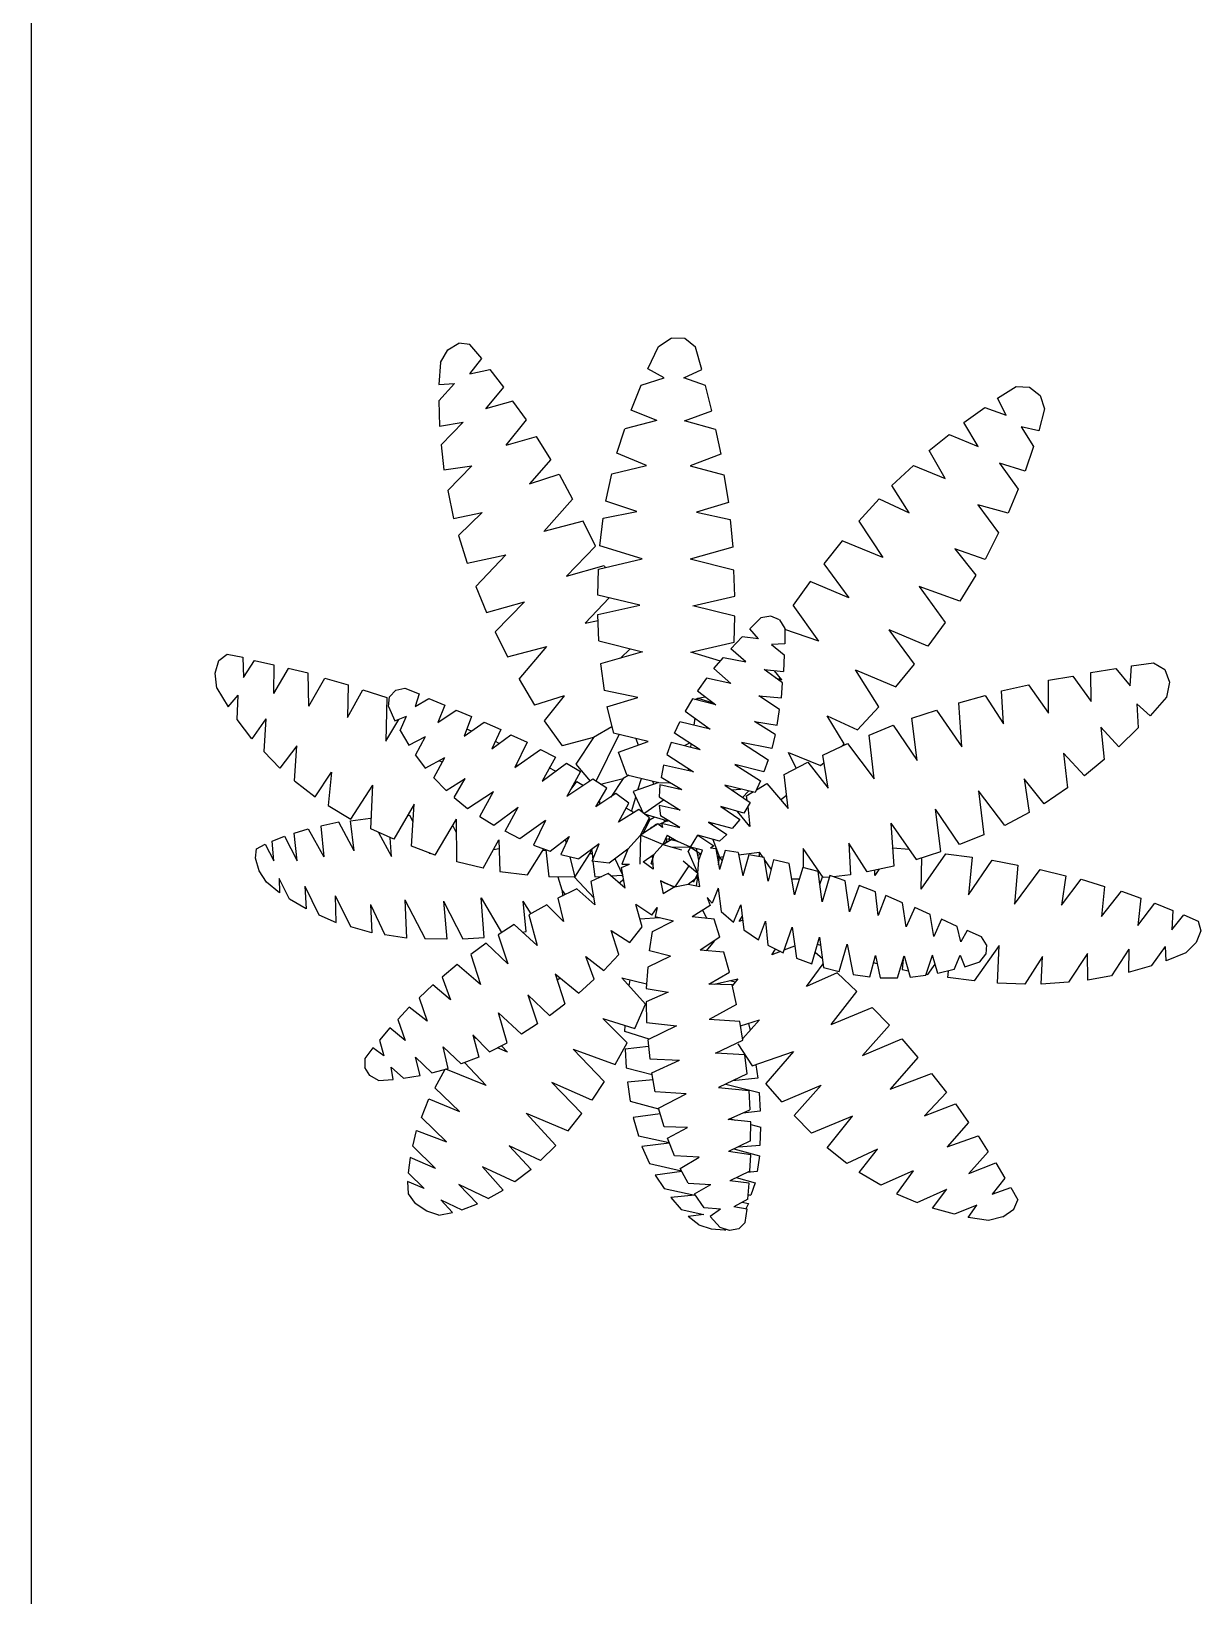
# Model space of a CAD drawing. Header units: millimetres. Extents: x -4017 to 59953, y -688 to 66564.
# Drawn here: x 14308 to 16030, y 23338 to 25643 of the extents above; entities that cross this region are included whole.
import ezdxf

# ---------------------------------------------------------------- set-up
doc = ezdxf.new("R2010")
doc.units = ezdxf.units.MM
doc.layers.add('www.cad-blocks.net', color=7, linetype='Continuous')

# ---------------------------------------------------------------- blocks, each defined once
blk = doc.blocks.new('A$C516926BB')
blk.add_line((16.7665, 38.5194), (16.7665, 0))
blk = doc.blocks.new('A$C6B3F14EE')
for p, q in [((0.6531, 1.3025), (0.6715, 1.3147)), ((0.692, 1.3144), (0.6715, 1.3147)), ((0.7077, 1.3017), (0.692, 1.3144)), ((0.3319, 1.2791), (0.3427, 1.2976)), ((0.3427, 1.2976), (0.3587, 1.3073)), ((0.3752, 1.3054), (0.3587, 1.3073)), ((0.3927, 1.2847), (0.3752, 1.3054)), ((0.6371, 1.2696), (0.6531, 1.3025)), ((0.7169, 1.2689), (0.7077, 1.3017)), ((0.3319, 1.2791), (0.3294, 1.2464)), ((0.3753, 1.2621), (0.3927, 1.2847)), ((0.3753, 1.2621), (0.4048, 1.2686)), ((0.4048, 1.2686), (0.4249, 1.2426)), ((0.6613, 1.2566), (0.6371, 1.2696)), ((0.6902, 1.2563), (0.7169, 1.2689)), ((0.3294, 1.2464), (0.3525, 1.2481)), ((0.3294, 1.2226), (0.3525, 1.2481)), ((0.6125, 1.2087), (0.6274, 1.2458)), ((0.6274, 1.2458), (0.6613, 1.2566)), ((0.7223, 1.2449), (0.6902, 1.2563)), ((0.7316, 1.2077), (0.7223, 1.2449)), ((0.3294, 1.2226), (0.3304, 1.1851)), ((0.4249, 1.2426), (0.398, 1.211)), ((0.4387, 1.2222), (0.398, 1.211)), ((0.4584, 1.1946), (0.4387, 1.2222)), ((1.1525, 1.2264), (1.1797, 1.2437)), ((1.1649, 1.2015), (1.1525, 1.2264)), ((1.1797, 1.2437), (1.1996, 1.2427)), ((1.1996, 1.2427), (1.215, 1.2306)), ((1.215, 1.2306), (1.2213, 1.2107)), ((0.6503, 1.1937), (0.6125, 1.2087)), ((0.6915, 1.1933), (0.7316, 1.2077)), ((1.1026, 1.1904), (1.1334, 1.2127)), ((1.1334, 1.2127), (1.1649, 1.2015)), ((1.2213, 1.2107), (1.213, 1.1784)), ((0.3304, 1.1851), (0.3654, 1.1912)), ((0.3329, 1.1578), (0.3654, 1.1912)), ((0.4284, 1.1574), (0.4584, 1.1946)), ((0.5917, 1.1455), (0.6036, 1.1815)), ((0.6503, 1.1937), (0.6036, 1.1815)), ((0.7369, 1.1802), (0.6915, 1.1933)), ((0.7028, 1.1968), (0.7028, 1.1971)), ((0.7369, 1.1802), (0.745, 1.144)), ((1.1237, 1.1553), (1.1026, 1.1904)), ((1.213, 1.1784), (1.1869, 1.1841)), ((1.1869, 1.1841), (1.2055, 1.1554)), ((0.3329, 1.1578), (0.3367, 1.1207)), ((0.4284, 1.1574), (0.4735, 1.1702)), ((0.4944, 1.1363), (0.4735, 1.1702)), ((1.0517, 1.1492), (1.0812, 1.173)), ((1.0812, 1.173), (1.1237, 1.1553)), ((1.2055, 1.1554), (1.1932, 1.1188)), ((0.4944, 1.1363), (0.463, 1.1002)), ((0.6354, 1.1275), (0.5917, 1.1455)), ((0.745, 1.144), (0.6994, 1.1269)), ((1.075, 1.1079), (1.0517, 1.1492)), ((1.1932, 1.1188), (1.1552, 1.1305)), ((1.1552, 1.1305), (1.1826, 1.0924)), ((0.3367, 1.1207), (0.3779, 1.1267)), ((0.3425, 1.0905), (0.3779, 1.1267)), ((0.463, 1.1002), (0.5065, 1.1144)), ((0.5065, 1.1144), (0.5265, 1.0779)), ((0.5752, 1.0746), (0.5845, 1.1152)), ((0.5845, 1.1152), (0.6354, 1.1275)), ((0.6994, 1.1269), (0.7494, 1.1136)), ((0.7494, 1.1136), (0.7559, 1.0729)), ((0.9965, 1.0977), (1.0284, 1.1274)), ((1.0284, 1.1274), (1.075, 1.1079)), ((0.3425, 1.0905), (0.3512, 1.049)), ((1.0224, 1.0573), (0.9965, 1.0977)), ((1.1826, 1.0924), (1.1681, 1.0569)), ((0.5265, 1.0779), (0.4843, 1.03)), ((0.6212, 1.0594), (0.5752, 1.0746)), ((0.7559, 1.0729), (0.7091, 1.0586)), ((0.9781, 1.0782), (0.9478, 1.0455)), ((0.9781, 1.0782), (1.0224, 1.0573)), ((1.1681, 1.0569), (1.1235, 1.0695)), ((1.1235, 1.0695), (1.1538, 1.0281)), ((0.3512, 1.049), (0.3933, 1.0578)), ((0.3583, 1.0241), (0.3933, 1.0578)), ((0.5422, 1.0455), (0.4843, 1.03)), ((0.5603, 1.0084), (0.5422, 1.0455)), ((0.5664, 1.009), (0.5717, 1.0495)), ((0.5717, 1.0495), (0.6212, 1.0594)), ((0.7091, 1.0586), (0.7583, 1.0477)), ((0.7583, 1.0477), (0.7625, 1.0072)), ((0.9478, 1.0455), (0.9832, 0.9916)), ((0.3583, 1.0241), (0.371, 0.9833)), ((0.9235, 1.0162), (0.8963, 0.9826)), ((0.9832, 0.9916), (0.9235, 1.0162)), ((1.1538, 1.0281), (1.1339, 0.9889)), ((0.371, 0.9833), (0.4281, 0.9958)), ((0.384, 0.9492), (0.4281, 0.9958)), ((0.5174, 0.9643), (0.5603, 1.0084)), ((0.6289, 0.99), (0.5664, 1.009)), ((0.7625, 1.0072), (0.6996, 0.9894)), ((1.1339, 0.9889), (1.0893, 1.0043)), ((1.0893, 1.0043), (1.1202, 0.9656)), ((0.5174, 0.9643), (0.573, 0.98)), ((0.5634, 0.9364), (0.5647, 0.9747)), ((0.5647, 0.9747), (0.6289, 0.99)), ((0.573, 0.98), (0.5742, 0.9769)), ((0.7638, 0.9729), (0.6996, 0.9894)), ((0.7655, 0.9346), (0.7638, 0.9729)), ((0.8963, 0.9826), (0.9334, 0.9321)), ((0.384, 0.9492), (0.3998, 0.9108)), ((0.8764, 0.9566), (0.8511, 0.9214)), ((0.9334, 0.9321), (0.8764, 0.9566)), ((1.097, 0.9275), (1.0369, 0.9489)), ((1.0369, 0.9489), (1.075, 0.8961)), ((1.1202, 0.9656), (1.097, 0.9275)), ((0.3998, 0.9108), (0.4554, 0.9265)), ((0.4554, 0.9265), (0.4126, 0.8823)), ((0.5449, 0.895), (0.5802, 0.9322)), ((0.6255, 0.9214), (0.5634, 0.9364)), ((0.7036, 0.9206), (0.7655, 0.9346)), ((0.5637, 0.9076), (0.6255, 0.9214)), ((0.5652, 0.8691), (0.5637, 0.9076)), ((0.7656, 0.9055), (0.7036, 0.9206)), ((0.7645, 0.8672), (0.7656, 0.9055)), ((0.7873, 0.8867), (0.8037, 0.9027)), ((0.8182, 0.9052), (0.8037, 0.9027)), ((0.8314, 0.8997), (0.8182, 0.9052)), ((0.8314, 0.8997), (0.8393, 0.8873)), ((0.8892, 0.8686), (0.8511, 0.9214)), ((0.4126, 0.8823), (0.4307, 0.8453)), ((0.5449, 0.895), (0.5641, 0.8987)), ((0.8005, 0.8719), (0.7873, 0.8867)), ((0.8393, 0.8873), (0.839, 0.8643)), ((0.8892, 0.8686), (0.8393, 0.8858)), ((1.0497, 0.8609), (0.9928, 0.8853)), ((1.03, 0.8348), (0.9928, 0.8853)), ((1.075, 0.8961), (1.0497, 0.8609)), ((0.4307, 0.8453), (0.4887, 0.8607)), ((0.4476, 0.8123), (0.4887, 0.8607)), ((0.5652, 0.8691), (0.6296, 0.8529)), ((0.6296, 0.8529), (0.5674, 0.8353)), ((0.5972, 0.8435), (0.6111, 0.8574)), ((0.7004, 0.8521), (0.7645, 0.8672)), ((0.7597, 0.8573), (0.7764, 0.875)), ((0.7816, 0.8381), (0.7597, 0.8573)), ((0.8005, 0.8719), (0.7764, 0.875)), ((0.839, 0.8643), (0.8194, 0.8638)), ((0.8194, 0.8638), (0.8383, 0.8483)), ((0.0054, 0.84), (0.0176, 0.8494)), ((0.0176, 0.8494), (0.0407, 0.8447)), ((0.0407, 0.8447), (0.0416, 0.815)), ((0.0416, 0.815), (0.0582, 0.8401)), ((0.0582, 0.8401), (0.0864, 0.8337)), ((0.0864, 0.8337), (0.0859, 0.7914)), ((0.5674, 0.8353), (0.5731, 0.7959)), ((0.7442, 0.839), (0.7004, 0.8521)), ((0.7344, 0.828), (0.7487, 0.8444)), ((0.7487, 0.8444), (0.7816, 0.8381)), ((0.8383, 0.8483), (0.8371, 0.8239)), ((1.0026, 0.8013), (1.03, 0.8348)), ((1.3476, 0.8026), (1.3496, 0.8322)), ((1.3496, 0.8322), (1.3818, 0.8364)), ((1.3818, 0.8364), (1.3986, 0.8266)), ((0.1074, 0.8282), (0.0859, 0.7914)), ((0.1369, 0.8215), (0.1074, 0.8282)), ((0.1378, 0.7728), (0.1369, 0.8215)), ((0.1378, 0.7728), (0.1614, 0.8138)), ((0.1614, 0.8138), (0.1959, 0.8043)), ((0.4476, 0.8123), (0.4702, 0.7744)), ((0.7239, 0.8139), (0.7102, 0.7952)), ((0.7595, 0.8062), (0.7239, 0.8139)), ((0.7595, 0.8062), (0.7344, 0.828)), ((0.8084, 0.8265), (0.8371, 0.8239)), ((0.8357, 0.807), (0.8084, 0.8265)), ((0.8107, 0.8263), (0.8101, 0.8251)), ((0.8345, 0.8113), (0.8238, 0.8248)), ((0.8256, 0.814), (0.8345, 0.8113)), ((0.8319, 0.8145), (0.8306, 0.8124)), ((0.8341, 0.785), (0.8357, 0.807)), ((0.9776, 0.7715), (0.9429, 0.826)), ((0.9429, 0.826), (1.0026, 0.8013)), ((1.2272, 0.7623), (1.2274, 0.811)), ((1.2274, 0.811), (1.2632, 0.8171)), ((1.2632, 0.8171), (1.2903, 0.7798)), ((1.2896, 0.8224), (1.3264, 0.828)), ((1.2903, 0.7798), (1.2896, 0.8224)), ((1.3264, 0.828), (1.3476, 0.8026)), ((1.3986, 0.8266), (1.4055, 0.8079)), ((1.4055, 0.8079), (1.401, 0.7861)), ((0.0027, 0.7993), (0.0193, 0.7717)), ((0.0193, 0.7717), (0.0337, 0.7887)), ((0.0324, 0.7532), (0.0337, 0.7887)), ((0.1959, 0.8043), (0.1952, 0.7558)), ((0.1952, 0.7558), (0.2173, 0.797)), ((0.2173, 0.797), (0.2527, 0.7854)), ((0.2527, 0.7854), (0.2515, 0.7211)), ((0.2551, 0.7721), (0.2569, 0.7863)), ((0.2569, 0.7863), (0.266, 0.7965)), ((0.266, 0.7965), (0.2795, 0.7991)), ((0.2795, 0.7991), (0.3003, 0.7907)), ((0.3003, 0.7907), (0.2947, 0.7722)), ((0.2947, 0.7722), (0.3149, 0.7838)), ((0.3149, 0.7838), (0.3384, 0.7743)), ((0.5143, 0.788), (0.4702, 0.7744)), ((0.5143, 0.788), (0.4846, 0.751)), ((0.6226, 0.7854), (0.5731, 0.7959)), ((0.5769, 0.7717), (0.6226, 0.7854)), ((0.7033, 0.7837), (0.6923, 0.7655)), ((0.7375, 0.7748), (0.7033, 0.7837)), ((0.7066, 0.7826), (0.7107, 0.7845)), ((0.7102, 0.7952), (0.7375, 0.7748)), ((0.7107, 0.7845), (0.7103, 0.7816)), ((0.7107, 0.7845), (0.7218, 0.7865)), ((0.7107, 0.7845), (0.7343, 0.7771)), ((0.8313, 0.7676), (0.801, 0.788)), ((0.801, 0.788), (0.8341, 0.785)), ((1.0951, 0.7774), (1.1342, 0.7883)), ((1.1342, 0.7883), (1.161, 0.7465)), ((1.1583, 0.7951), (1.1981, 0.8041)), ((1.161, 0.7465), (1.1583, 0.7951)), ((1.1981, 0.8041), (1.2272, 0.7623)), ((1.401, 0.7861), (1.3773, 0.7587)), ((0.2551, 0.7721), (0.2645, 0.7509)), ((0.3384, 0.7743), (0.3282, 0.7486)), ((0.3282, 0.7486), (0.3551, 0.767)), ((0.3551, 0.767), (0.3778, 0.7575)), ((0.5769, 0.7717), (0.5866, 0.7331)), ((0.6923, 0.7655), (0.7293, 0.7388)), ((0.828, 0.7446), (0.8313, 0.7676)), ((0.946, 0.7379), (0.9776, 0.7715)), ((1.0259, 0.7548), (1.0624, 0.7667)), ((1.0624, 0.7667), (1.0998, 0.713)), ((1.0998, 0.713), (1.0951, 0.7774)), ((1.3773, 0.7587), (1.3576, 0.7759)), ((1.3576, 0.7759), (1.3594, 0.7407)), ((0.0541, 0.7248), (0.0324, 0.7532)), ((0.0747, 0.7538), (0.0541, 0.7248)), ((0.0747, 0.7538), (0.0715, 0.7061)), ((0.2515, 0.7211), (0.2708, 0.7532)), ((0.2645, 0.7509), (0.2818, 0.7578)), ((0.2724, 0.7367), (0.2818, 0.7578)), ((0.3778, 0.7575), (0.3667, 0.7286)), ((0.3667, 0.7286), (0.396, 0.7491)), ((0.3774, 0.7358), (0.3707, 0.7389)), ((0.396, 0.7491), (0.4209, 0.7383)), ((0.4209, 0.7383), (0.4077, 0.7098)), ((0.4846, 0.751), (0.511, 0.7144)), ((0.5842, 0.7424), (0.5575, 0.7264)), ((0.6768, 0.7327), (0.6846, 0.7497)), ((0.7293, 0.7388), (0.6846, 0.7497)), ((0.7066, 0.7551), (0.705, 0.7445)), ((0.8248, 0.7311), (0.7946, 0.7502)), ((0.7946, 0.7502), (0.828, 0.7446)), ((0.9263, 0.7171), (0.9013, 0.7583)), ((0.9013, 0.7583), (0.946, 0.7379)), ((0.9631, 0.7301), (0.9987, 0.7446)), ((0.9987, 0.7446), (1.0339, 0.6927)), ((1.0339, 0.6927), (1.0259, 0.7548)), ((1.331, 0.7126), (1.3046, 0.7419)), ((1.3046, 0.7419), (1.3095, 0.6943)), ((1.3594, 0.7407), (1.331, 0.7126)), ((0.2724, 0.7367), (0.2851, 0.7151)), ((0.2851, 0.7151), (0.3097, 0.7281)), ((0.2953, 0.7006), (0.3097, 0.7281)), ((0.4077, 0.7098), (0.4355, 0.7307)), ((0.4183, 0.7176), (0.4128, 0.7205)), ((0.4355, 0.7307), (0.4594, 0.7195)), ((0.4594, 0.7195), (0.4416, 0.6822)), ((0.5575, 0.7264), (0.511, 0.7144)), ((0.5575, 0.7264), (0.5311, 0.6874)), ((0.561, 0.6622), (0.5952, 0.7309)), ((0.6378, 0.7208), (0.5866, 0.7331)), ((0.5943, 0.7051), (0.6378, 0.7208)), ((0.6195, 0.7249), (0.6231, 0.7154)), ((0.6716, 0.7193), (0.6655, 0.7014)), ((0.7144, 0.7085), (0.6716, 0.7193)), ((0.7144, 0.7085), (0.6768, 0.7327)), ((0.6987, 0.7184), (0.6907, 0.7144)), ((0.7007, 0.7118), (0.7012, 0.7168)), ((0.8198, 0.7105), (0.7754, 0.719)), ((0.7754, 0.719), (0.8144, 0.6938)), ((0.8248, 0.7311), (0.8198, 0.7105)), ((0.8952, 0.7006), (0.9315, 0.7175)), ((0.9219, 0.7129), (0.9263, 0.7171)), ((0.9315, 0.7175), (0.9704, 0.6655)), ((0.9704, 0.6655), (0.9631, 0.7301)), ((0.0954, 0.6812), (0.0715, 0.7061)), ((0.1204, 0.7144), (0.0954, 0.6812)), ((0.1169, 0.6628), (0.1204, 0.7144)), ((0.2953, 0.7006), (0.3092, 0.6814)), ((0.3092, 0.6814), (0.3381, 0.6969)), ((0.3222, 0.667), (0.3381, 0.6969)), ((0.3346, 0.69), (0.3298, 0.6922)), ((0.4416, 0.6822), (0.479, 0.7091)), ((0.479, 0.7091), (0.5011, 0.6978)), ((0.5011, 0.6978), (0.4815, 0.6624)), ((0.6065, 0.6717), (0.5943, 0.7051)), ((0.6655, 0.7014), (0.7045, 0.6762)), ((0.8144, 0.6938), (0.8083, 0.6759)), ((0.8559, 0.6812), (0.8445, 0.7043)), ((0.8445, 0.7043), (0.8918, 0.6854)), ((0.9029, 0.6519), (0.8952, 0.7006)), ((1.2806, 0.6699), (1.2495, 0.7037)), ((1.2495, 0.7037), (1.2554, 0.6522)), ((1.3095, 0.6943), (1.2806, 0.6699)), ((0.1471, 0.639), (0.1713, 0.6754)), ((0.1713, 0.6754), (0.1667, 0.6262)), ((0.444, 0.6869), (0.4437, 0.6836)), ((0.4815, 0.6624), (0.5173, 0.6889)), ((0.5013, 0.677), (0.4922, 0.6817)), ((0.5173, 0.6889), (0.5381, 0.6764)), ((0.5381, 0.6764), (0.5181, 0.6394)), ((0.5311, 0.6874), (0.5523, 0.6624)), ((0.6092, 0.6709), (0.6008, 0.6659)), ((0.6065, 0.6717), (0.6534, 0.66)), ((0.6605, 0.686), (0.6568, 0.6675)), ((0.7045, 0.6762), (0.6605, 0.686)), ((0.697, 0.6809), (0.6966, 0.6778)), ((0.7653, 0.6868), (0.8031, 0.6625)), ((0.8083, 0.6759), (0.7653, 0.6868)), ((0.8382, 0.672), (0.8729, 0.6904)), ((0.844, 0.6218), (0.8382, 0.672)), ((0.8729, 0.6904), (0.9029, 0.6519)), ((0.8918, 0.6854), (0.8969, 0.6898)), ((0.1169, 0.6628), (0.1471, 0.639)), ((0.1997, 0.6062), (0.2323, 0.6562)), ((0.2292, 0.5918), (0.2323, 0.6562)), ((0.3222, 0.667), (0.3401, 0.6483)), ((0.3401, 0.6483), (0.3684, 0.666)), ((0.352, 0.6379), (0.3684, 0.666)), ((0.3718, 0.6219), (0.4099, 0.6469)), ((0.3901, 0.6101), (0.4099, 0.6469)), ((0.5565, 0.6654), (0.5181, 0.6394)), ((0.5242, 0.6505), (0.5329, 0.6615)), ((0.5329, 0.6615), (0.5426, 0.6559)), ((0.5771, 0.6518), (0.5565, 0.6654)), ((0.5608, 0.6243), (0.5771, 0.6518)), ((0.5674, 0.658), (0.6008, 0.6659)), ((0.6008, 0.6659), (0.5826, 0.6388)), ((0.6534, 0.66), (0.6157, 0.6472)), ((0.6157, 0.6472), (0.6306, 0.6152)), ((0.6227, 0.6495), (0.6278, 0.6663)), ((0.6442, 0.6623), (0.6463, 0.6575)), ((0.6534, 0.66), (0.6697, 0.6597)), ((0.655, 0.6567), (0.6541, 0.639)), ((0.6873, 0.6495), (0.655, 0.6567)), ((0.6873, 0.6495), (0.6568, 0.6675)), ((0.6835, 0.6517), (0.6821, 0.6506)), ((0.7952, 0.6455), (0.7505, 0.6564)), ((0.7505, 0.6564), (0.7882, 0.6309)), ((0.7604, 0.6495), (0.7744, 0.6503)), ((0.7856, 0.6477), (0.7769, 0.6382)), ((0.7827, 0.6408), (0.7919, 0.6463)), ((0.7916, 0.6461), (0.7918, 0.6461)), ((0.8031, 0.6625), (0.7952, 0.6455)), ((0.7971, 0.6492), (0.8124, 0.6586)), ((0.8124, 0.6586), (0.844, 0.6218)), ((1.1632, 0.5971), (1.1244, 0.6479)), ((1.1244, 0.6479), (1.1319, 0.5832)), ((1.2212, 0.6286), (1.1917, 0.6656)), ((1.1917, 0.6656), (1.1991, 0.6161)), ((1.2554, 0.6522), (1.2212, 0.6286)), ((0.1667, 0.6262), (0.1997, 0.6062)), ((0.2931, 0.6282), (0.2633, 0.5768)), ((0.2894, 0.5662), (0.2931, 0.6282)), ((0.352, 0.6379), (0.3718, 0.6219)), ((0.4107, 0.5974), (0.4465, 0.6238)), ((0.427, 0.5884), (0.4465, 0.6238)), ((0.4461, 0.6231), (0.4463, 0.6233)), ((0.59, 0.644), (0.5608, 0.6243)), ((0.566, 0.6328), (0.566, 0.6276)), ((0.6094, 0.63), (0.59, 0.644)), ((0.594, 0.6018), (0.6094, 0.63)), ((0.6132, 0.6176), (0.6195, 0.6388)), ((0.6315, 0.6144), (0.6603, 0.6349)), ((0.6851, 0.6197), (0.6539, 0.6264)), ((0.6539, 0.6264), (0.6557, 0.611)), ((0.6541, 0.639), (0.6851, 0.6197)), ((0.7785, 0.6152), (0.7447, 0.6248)), ((0.7447, 0.6248), (0.7726, 0.6058)), ((0.7518, 0.6227), (0.7497, 0.6213)), ((0.7882, 0.6309), (0.7785, 0.6152)), ((0.7835, 0.6339), (0.7827, 0.6408)), ((0.7844, 0.6248), (0.7875, 0.5954)), ((0.8327, 0.6347), (0.8328, 0.6349)), ((0.8328, 0.6349), (0.8417, 0.6418)), ((0.182, 0.6017), (0.1556, 0.596)), ((0.2048, 0.5594), (0.182, 0.6017)), ((0.1994, 0.6039), (0.229, 0.6079)), ((0.2048, 0.5594), (0.1994, 0.6039)), ((0.229, 0.6079), (0.23, 0.6062)), ((0.2868, 0.6114), (0.2833, 0.611)), ((0.2917, 0.6021), (0.2868, 0.6114)), ((0.3242, 0.5533), (0.3557, 0.6064)), ((0.3561, 0.5432), (0.3557, 0.6064)), ((0.3901, 0.6101), (0.4107, 0.5974)), ((0.4865, 0.6043), (0.449, 0.5772)), ((0.4865, 0.6043), (0.4689, 0.5679)), ((0.6239, 0.6205), (0.594, 0.6018)), ((0.6168, 0.6158), (0.6053, 0.6223)), ((0.6399, 0.608), (0.6239, 0.6205)), ((0.6263, 0.5825), (0.6399, 0.608)), ((0.652, 0.5993), (0.6263, 0.5825)), ((0.6299, 0.5847), (0.6405, 0.6058)), ((0.6651, 0.604), (0.6322, 0.6138)), ((0.6405, 0.6058), (0.6387, 0.6055)), ((0.6405, 0.6058), (0.6467, 0.6094)), ((0.6589, 0.5939), (0.652, 0.5993)), ((0.653, 0.5985), (0.6651, 0.604)), ((0.6842, 0.5939), (0.6557, 0.611)), ((0.6572, 0.6003), (0.6589, 0.5939)), ((0.6572, 0.6003), (0.6842, 0.5939)), ((0.6618, 0.6023), (0.6619, 0.6047)), ((0.6651, 0.604), (0.6674, 0.6038)), ((0.7616, 0.5926), (0.7268, 0.6018)), ((0.7268, 0.6018), (0.7536, 0.5835)), ((0.7315, 0.6003), (0.7318, 0.5983)), ((0.7726, 0.6058), (0.7616, 0.5926)), ((0.7875, 0.5954), (0.7693, 0.6177)), ((0.9951, 0.6004), (1.0323, 0.5468)), ((0.9951, 0.6004), (0.9995, 0.537)), ((1.0962, 0.5687), (1.0609, 0.6208)), ((1.0688, 0.5587), (1.0609, 0.6208)), ((1.1991, 0.6161), (1.1632, 0.5971)), ((0.0841, 0.5737), (0.1021, 0.5811)), ((0.1021, 0.5811), (0.1209, 0.5446)), ((0.1165, 0.5855), (0.1369, 0.592)), ((0.1209, 0.5446), (0.1165, 0.5855)), ((0.1369, 0.592), (0.1602, 0.5508)), ((0.1556, 0.596), (0.1602, 0.5508)), ((0.2633, 0.5768), (0.2292, 0.5918)), ((0.2405, 0.5866), (0.2599, 0.5513)), ((0.2599, 0.5513), (0.2578, 0.5789)), ((0.3557, 0.586), (0.3502, 0.5969)), ((0.449, 0.5772), (0.427, 0.5884)), ((0.4936, 0.559), (0.5216, 0.5808)), ((0.5216, 0.5808), (0.5092, 0.5541)), ((0.6263, 0.5825), (0.6078, 0.562)), ((0.6263, 0.5825), (0.6254, 0.5401)), ((0.6595, 0.5689), (0.6263, 0.5825)), ((0.628, 0.5854), (0.628, 0.5835)), ((0.6469, 0.5958), (0.6411, 0.5934)), ((0.6411, 0.5934), (0.6417, 0.5925)), ((0.6444, 0.5942), (0.6489, 0.599)), ((0.6489, 0.599), (0.6503, 0.598)), ((0.6659, 0.5826), (0.6595, 0.5689)), ((0.6595, 0.5689), (0.6742, 0.5775)), ((0.6814, 0.5731), (0.6637, 0.5772)), ((0.6637, 0.5772), (0.6658, 0.5725)), ((0.6659, 0.5826), (0.6814, 0.5731)), ((0.6677, 0.5761), (0.6708, 0.5795)), ((0.7001, 0.5651), (0.7109, 0.5825)), ((0.7426, 0.5736), (0.7109, 0.5825)), ((0.7109, 0.5825), (0.7346, 0.5669)), ((0.7536, 0.5835), (0.7426, 0.5736)), ((0.7854, 0.5978), (0.7871, 0.599)), ((1.1319, 0.5832), (1.0962, 0.5687)), ((0.0593, 0.5487), (0.0608, 0.5624)), ((0.0608, 0.5624), (0.0735, 0.5695)), ((0.0735, 0.5695), (0.0866, 0.5449)), ((0.0866, 0.5449), (0.0841, 0.5737)), ((0.3242, 0.5533), (0.2894, 0.5662)), ((0.3154, 0.5563), (0.3151, 0.5565)), ((0.3151, 0.5565), (0.3154, 0.556)), ((0.3154, 0.556), (0.3154, 0.5563)), ((0.3154, 0.556), (0.3172, 0.5557)), ((0.3947, 0.5339), (0.4178, 0.5758)), ((0.4183, 0.5626), (0.4099, 0.5611)), ((0.4178, 0.5758), (0.4194, 0.529)), ((0.4603, 0.5241), (0.4839, 0.5624)), ((0.4689, 0.5679), (0.4936, 0.559)), ((0.4871, 0.5595), (0.4822, 0.5599)), ((0.4869, 0.5612), (0.4915, 0.5211)), ((0.5092, 0.5541), (0.5356, 0.548)), ((0.5173, 0.571), (0.5159, 0.576)), ((0.5299, 0.5209), (0.5546, 0.5599)), ((0.5654, 0.5701), (0.5356, 0.548)), ((0.552, 0.5557), (0.5553, 0.5555)), ((0.5546, 0.5599), (0.5555, 0.5625)), ((0.5546, 0.5599), (0.5562, 0.5464)), ((0.5552, 0.5441), (0.5654, 0.5701)), ((0.6078, 0.562), (0.5802, 0.5415)), ((0.6078, 0.562), (0.5988, 0.5401)), ((0.6304, 0.5434), (0.6466, 0.5545)), ((0.6424, 0.5403), (0.6466, 0.5545)), ((0.6466, 0.5545), (0.6595, 0.5689)), ((0.6595, 0.5689), (0.6868, 0.5608)), ((0.6618, 0.5702), (0.6602, 0.5704)), ((0.6652, 0.5737), (0.662, 0.5701)), ((0.6714, 0.5653), (0.7001, 0.5651)), ((0.7001, 0.5651), (0.6814, 0.5731)), ((0.7001, 0.5651), (0.6968, 0.5591)), ((0.7111, 0.5265), (0.6968, 0.5591)), ((0.7177, 0.5604), (0.7001, 0.5651)), ((0.7001, 0.5651), (0.7156, 0.5547)), ((0.7123, 0.5459), (0.7088, 0.5628)), ((0.7155, 0.5545), (0.711, 0.5525)), ((0.7123, 0.5459), (0.7177, 0.5604)), ((0.7156, 0.5547), (0.7155, 0.5545)), ((0.7346, 0.5669), (0.7295, 0.5634)), ((0.7376, 0.5626), (0.7295, 0.5634)), ((0.7328, 0.5762), (0.7427, 0.5504)), ((0.7376, 0.5626), (0.7428, 0.5322)), ((0.7512, 0.56), (0.7428, 0.5322)), ((0.7703, 0.5573), (0.7512, 0.56)), ((0.7703, 0.5573), (0.7772, 0.5229)), ((0.771, 0.5535), (0.8019, 0.5575)), ((0.7862, 0.5538), (0.7772, 0.5229)), ((0.8086, 0.5498), (0.7862, 0.5538)), ((0.807, 0.5499), (0.8019, 0.5575)), ((0.8019, 0.5507), (0.8019, 0.5575)), ((0.866, 0.563), (0.8659, 0.535)), ((0.8955, 0.5201), (0.866, 0.563)), ((0.9602, 0.5287), (0.9333, 0.5709)), ((0.9333, 0.5709), (0.9359, 0.5241)), ((0.9334, 0.568), (0.9351, 0.5681)), ((0.9978, 0.5626), (0.9983, 0.5636)), ((1.022, 0.5613), (0.9983, 0.5636)), ((1.0323, 0.5468), (1.0688, 0.5587)), ((1.0397, 0.5029), (1.0763, 0.5551)), ((1.0763, 0.5551), (1.1152, 0.5504)), ((0.0648, 0.5301), (0.0593, 0.5487)), ((0.3947, 0.5339), (0.3561, 0.5432)), ((0.5222, 0.5508), (0.5299, 0.5209)), ((0.5802, 0.5415), (0.5552, 0.5441)), ((0.5565, 0.5438), (0.5592, 0.5211)), ((0.6004, 0.5238), (0.589, 0.5479)), ((0.5985, 0.535), (0.6105, 0.5399)), ((0.604, 0.5047), (0.5985, 0.535)), ((0.5988, 0.5401), (0.6105, 0.5399)), ((0.6451, 0.5327), (0.6304, 0.5434)), ((0.6424, 0.5403), (0.6445, 0.5405)), ((0.6436, 0.5523), (0.6451, 0.5327)), ((0.6978, 0.5376), (0.677, 0.5065)), ((0.6893, 0.5447), (0.7111, 0.5265)), ((0.7111, 0.5265), (0.7123, 0.5459)), ((0.712, 0.5473), (0.7129, 0.5474)), ((0.7427, 0.5504), (0.7394, 0.5521)), ((0.7398, 0.5501), (0.7427, 0.5504)), ((0.7415, 0.539), (0.7427, 0.5504)), ((0.7424, 0.5345), (0.743, 0.5342)), ((0.7427, 0.5504), (0.7486, 0.5511)), ((0.7427, 0.5504), (0.7467, 0.545)), ((0.8143, 0.515), (0.8086, 0.5498)), ((0.819, 0.5327), (0.8091, 0.547)), ((0.8224, 0.5461), (0.8143, 0.515)), ((0.8456, 0.5407), (0.8224, 0.5461)), ((0.8532, 0.4948), (0.8456, 0.5407)), ((0.8654, 0.5352), (0.8532, 0.4948)), ((0.8881, 0.5289), (0.8654, 0.5352)), ((0.9995, 0.537), (0.9602, 0.5287)), ((0.9718, 0.5234), (0.9717, 0.5309)), ((0.9777, 0.5321), (0.9718, 0.5234)), ((1.0397, 0.5029), (1.0409, 0.5495)), ((1.1152, 0.5504), (1.1097, 0.4948)), ((1.1097, 0.4948), (1.1443, 0.5457)), ((1.1443, 0.5457), (1.1823, 0.5383)), ((1.1823, 0.5383), (1.1775, 0.4808)), ((1.1775, 0.4808), (1.2153, 0.5319)), ((1.2153, 0.5319), (1.2527, 0.5229)), ((0.0755, 0.5132), (0.0648, 0.5301)), ((0.095, 0.4977), (0.0755, 0.5132)), ((0.1097, 0.4883), (0.0944, 0.519)), ((0.0944, 0.519), (0.095, 0.4977)), ((0.1321, 0.5077), (0.1343, 0.4739)), ((0.1321, 0.5077), (0.1525, 0.4652)), ((0.4194, 0.529), (0.4603, 0.5241)), ((0.5299, 0.5209), (0.4915, 0.5211)), ((0.5113, 0.5014), (0.5054, 0.5208)), ((0.5576, 0.4901), (0.5292, 0.5207)), ((0.5791, 0.5261), (0.5532, 0.5146)), ((0.5532, 0.5146), (0.5594, 0.4799)), ((0.5592, 0.5211), (0.5695, 0.5217)), ((0.604, 0.5047), (0.5791, 0.5261)), ((0.583, 0.5225), (0.6004, 0.5238)), ((0.6018, 0.5172), (0.5951, 0.512)), ((0.6007, 0.5224), (0.5995, 0.5237)), ((0.6004, 0.5238), (0.6005, 0.5237)), ((0.6558, 0.5158), (0.6732, 0.5076)), ((0.6558, 0.5158), (0.66, 0.4964)), ((0.6561, 0.5141), (0.6579, 0.5148)), ((0.6597, 0.5138), (0.6595, 0.5133)), ((0.6595, 0.5133), (0.677, 0.5065)), ((0.6732, 0.5076), (0.6735, 0.5077)), ((0.677, 0.5065), (0.6965, 0.5105)), ((0.6965, 0.5105), (0.7117, 0.5221)), ((0.6965, 0.5105), (0.7141, 0.507)), ((0.6981, 0.51), (0.6975, 0.5112)), ((0.7043, 0.5136), (0.7028, 0.5152)), ((0.7111, 0.5265), (0.7043, 0.5136)), ((0.7092, 0.508), (0.7107, 0.5214)), ((0.7141, 0.507), (0.7111, 0.5265)), ((0.8601, 0.5176), (0.8495, 0.5177)), ((0.8938, 0.4845), (0.8881, 0.5289)), ((0.8904, 0.5101), (0.8946, 0.5212)), ((0.9053, 0.5234), (0.8938, 0.4845)), ((0.9045, 0.5208), (0.8955, 0.5201)), ((0.9278, 0.5156), (0.9053, 0.5234)), ((0.9359, 0.5241), (0.9106, 0.5213)), ((0.9344, 0.4697), (0.9278, 0.5156)), ((0.9483, 0.5085), (0.9344, 0.4697)), ((0.9726, 0.4992), (0.9483, 0.5085)), ((1.2527, 0.5229), (1.2467, 0.4794)), ((1.2467, 0.4794), (1.2753, 0.5179)), ((1.2753, 0.5179), (1.31, 0.5072)), ((1.31, 0.5072), (1.3052, 0.463)), ((0.1343, 0.4739), (0.1097, 0.4883)), ((0.2, 0.4474), (0.1773, 0.4932)), ((0.1783, 0.4541), (0.1773, 0.4932)), ((0.2792, 0.4874), (0.2818, 0.4311)), ((0.2792, 0.4874), (0.3094, 0.43)), ((0.3365, 0.4856), (0.3413, 0.4294)), ((0.3365, 0.4856), (0.365, 0.4299)), ((0.3918, 0.4903), (0.4218, 0.4392)), ((0.3961, 0.4319), (0.3918, 0.4903)), ((0.458, 0.4407), (0.4536, 0.4856)), ((0.4654, 0.4669), (0.4536, 0.4856)), ((0.5327, 0.5038), (0.5049, 0.4896)), ((0.5049, 0.4896), (0.5132, 0.4557)), ((0.5159, 0.4951), (0.5113, 0.5014)), ((0.5113, 0.5014), (0.5117, 0.4929)), ((0.5594, 0.4799), (0.5327, 0.5038)), ((0.677, 0.5065), (0.66, 0.4964)), ((0.7322, 0.4826), (0.7247, 0.4908)), ((0.7247, 0.4908), (0.7289, 0.4788)), ((0.7411, 0.5046), (0.7322, 0.4826)), ((0.7411, 0.5046), (0.7453, 0.4703)), ((0.9766, 0.4644), (0.9726, 0.4992)), ((0.9876, 0.4937), (0.9766, 0.4644)), ((1.0123, 0.4832), (0.9876, 0.4937)), ((1.3052, 0.463), (1.3349, 0.5)), ((1.3349, 0.5), (1.3632, 0.4899)), ((1.3632, 0.4899), (1.3591, 0.4497)), ((0.1525, 0.4652), (0.1783, 0.4541)), ((0.2286, 0.4803), (0.2308, 0.4387)), ((0.2286, 0.4803), (0.2498, 0.4357)), ((0.4883, 0.4802), (0.4621, 0.4652)), ((0.4621, 0.4652), (0.4742, 0.4201)), ((0.5132, 0.4557), (0.4883, 0.4802)), ((0.6291, 0.4476), (0.6195, 0.4807)), ((0.6431, 0.4649), (0.6195, 0.4807)), ((0.6256, 0.4593), (0.6544, 0.4613)), ((0.6431, 0.4649), (0.651, 0.476)), ((0.651, 0.476), (0.6481, 0.463)), ((0.6481, 0.463), (0.6749, 0.4566)), ((0.7289, 0.4788), (0.7028, 0.4621)), ((0.7349, 0.4587), (0.7028, 0.4621)), ((0.7246, 0.4596), (0.7183, 0.4718)), ((0.7453, 0.4703), (0.7633, 0.4544)), ((0.7633, 0.4544), (0.7741, 0.48)), ((0.7716, 0.4553), (0.7764, 0.4628)), ((0.7741, 0.48), (0.7789, 0.443)), ((1.0178, 0.4477), (1.0123, 0.4832)), ((1.0307, 0.476), (1.0178, 0.4477)), ((1.0529, 0.4659), (1.0307, 0.476)), ((1.0586, 0.4336), (1.0529, 0.4659)), ((1.3591, 0.4497), (1.3839, 0.4827)), ((1.3839, 0.4827), (1.4104, 0.4719)), ((1.4104, 0.4719), (1.4088, 0.4434)), ((1.4088, 0.4434), (1.4267, 0.4654)), ((1.4267, 0.4654), (1.4476, 0.456)), ((0.2308, 0.4387), (0.2, 0.4474)), ((0.4405, 0.4512), (0.4167, 0.4359)), ((0.4742, 0.4201), (0.4405, 0.4512)), ((0.4529, 0.4396), (0.458, 0.4407)), ((0.5944, 0.4067), (0.5832, 0.4424)), ((0.5832, 0.4424), (0.6106, 0.4244)), ((0.6106, 0.4244), (0.6291, 0.4476)), ((0.6395, 0.4121), (0.6442, 0.4409)), ((0.6442, 0.4409), (0.6749, 0.4566)), ((0.7434, 0.4324), (0.7349, 0.4587)), ((0.7771, 0.4572), (0.7716, 0.4553)), ((0.7789, 0.443), (0.8004, 0.4283)), ((0.8004, 0.4283), (0.8105, 0.4561)), ((0.8105, 0.4561), (0.814, 0.4207)), ((0.8368, 0.4093), (0.8501, 0.4473)), ((0.8495, 0.4454), (0.8502, 0.446)), ((0.8501, 0.4473), (0.8564, 0.4014)), ((1.0696, 0.4588), (1.0586, 0.4336)), ((1.0928, 0.4482), (1.0696, 0.4588)), ((1.0985, 0.4255), (1.0928, 0.4482)), ((1.1078, 0.4421), (1.0985, 0.4255)), ((1.1287, 0.4329), (1.1078, 0.4421)), ((1.4516, 0.4416), (1.445, 0.4243)), ((1.4476, 0.456), (1.4516, 0.4416)), ((0.2818, 0.4311), (0.2498, 0.4357)), ((0.3413, 0.4294), (0.3094, 0.43)), ((0.365, 0.4299), (0.3961, 0.4319)), ((0.399, 0.4236), (0.3764, 0.4068)), ((0.4311, 0.3933), (0.399, 0.4236)), ((0.4167, 0.4359), (0.4311, 0.3933)), ((0.7434, 0.4324), (0.7142, 0.4131)), ((0.7349, 0.4266), (0.7234, 0.4121)), ((0.814, 0.4207), (0.8368, 0.4093)), ((0.8199, 0.4065), (0.8253, 0.4149)), ((0.8383, 0.4135), (0.8539, 0.4194)), ((0.879, 0.3933), (0.8903, 0.4323)), ((0.8921, 0.42), (0.8874, 0.4217)), ((0.8903, 0.4323), (0.8962, 0.3879)), ((0.9189, 0.3819), (0.9311, 0.4219)), ((0.9311, 0.4219), (0.9395, 0.3772)), ((1.0983, 0.4263), (1.0992, 0.4264)), ((1.1545, 0.4203), (1.1178, 0.3678)), ((1.136, 0.4212), (1.1287, 0.4329)), ((1.136, 0.4212), (1.1351, 0.4074)), ((1.1521, 0.3644), (1.1545, 0.4203)), ((1.3796, 0.3907), (1.3995, 0.4188)), ((1.4009, 0.3974), (1.3995, 0.4188)), ((1.445, 0.4243), (1.4298, 0.4092)), ((0.3565, 0.392), (0.3342, 0.3734)), ((0.3908, 0.3624), (0.3565, 0.392)), ((0.3764, 0.4068), (0.3908, 0.3624)), ((0.5462, 0.4039), (0.5726, 0.3833)), ((0.5583, 0.3703), (0.5462, 0.4039)), ((0.5726, 0.3833), (0.5944, 0.4067)), ((0.6707, 0.4045), (0.6374, 0.3881)), ((0.6707, 0.4045), (0.6395, 0.4121)), ((0.7494, 0.4102), (0.7142, 0.4131)), ((0.7575, 0.3807), (0.7494, 0.4102)), ((0.8326, 0.4112), (0.8199, 0.4065)), ((0.8564, 0.4014), (0.879, 0.3933)), ((0.8709, 0.3598), (0.8955, 0.3932)), ((0.8945, 0.4005), (0.8839, 0.41)), ((0.964, 0.3739), (0.9725, 0.4054)), ((0.9752, 0.3929), (0.9696, 0.3945)), ((0.9725, 0.4054), (0.9795, 0.3724)), ((1.0049, 0.3725), (1.0148, 0.4047)), ((1.0132, 0.3997), (1.012, 0.3848)), ((1.0148, 0.4047), (1.0238, 0.3733)), ((1.0469, 0.3762), (1.0566, 0.4059)), ((1.0499, 0.3775), (1.0603, 0.3926)), ((1.0643, 0.3788), (1.0566, 0.4059)), ((1.0885, 0.3846), (1.0972, 0.4061)), ((1.0972, 0.4061), (1.1043, 0.3886)), ((1.1043, 0.3886), (1.1261, 0.3962)), ((1.1261, 0.3962), (1.1351, 0.4074)), ((1.2183, 0.4041), (1.1923, 0.3633)), ((1.2167, 0.3632), (1.2183, 0.4041)), ((1.2847, 0.4084), (1.2566, 0.3663)), ((1.2854, 0.3691), (1.2847, 0.4084)), ((1.3459, 0.4145), (1.32, 0.3755)), ((1.3459, 0.4145), (1.3453, 0.3808)), ((1.4298, 0.4092), (1.4009, 0.3974)), ((0.3342, 0.3734), (0.3467, 0.3402)), ((0.5007, 0.3784), (0.5355, 0.3498)), ((0.5007, 0.3784), (0.5152, 0.334)), ((0.5038, 0.3688), (0.5076, 0.3727)), ((0.5355, 0.3498), (0.5583, 0.3703)), ((0.5988, 0.3727), (0.6355, 0.3638)), ((0.634, 0.3337), (0.5988, 0.3727)), ((0.6108, 0.3696), (0.6094, 0.3608)), ((0.6374, 0.3881), (0.6348, 0.3565)), ((0.727, 0.3633), (0.7575, 0.3807)), ((0.735, 0.3629), (0.7699, 0.371)), ((0.7699, 0.371), (0.7618, 0.3613)), ((0.9162, 0.3798), (0.8709, 0.3598)), ((0.8962, 0.3879), (0.9189, 0.3819)), ((0.945, 0.3524), (0.9162, 0.3798)), ((0.9395, 0.3772), (0.964, 0.3739)), ((0.9795, 0.3724), (1.0049, 0.3725)), ((1.012, 0.3848), (1.021, 0.383)), ((1.0238, 0.3733), (1.0469, 0.3762)), ((1.0475, 0.3778), (1.0499, 0.3775)), ((1.0885, 0.3846), (1.0643, 0.3788)), ((1.079, 0.3728), (1.08, 0.3825)), ((1.1178, 0.3678), (1.079, 0.3728)), ((1.32, 0.3755), (1.2854, 0.3691)), ((1.3453, 0.3808), (1.3796, 0.3907)), ((0.3208, 0.3621), (0.3005, 0.3428)), ((0.3467, 0.3402), (0.3208, 0.3621)), ((0.4604, 0.3475), (0.4748, 0.3049)), ((0.4604, 0.3475), (0.4923, 0.317)), ((0.6348, 0.3565), (0.6674, 0.3515)), ((0.6674, 0.3515), (0.6348, 0.3373)), ((0.7615, 0.3623), (0.727, 0.3633)), ((0.7658, 0.366), (0.7581, 0.3681)), ((0.7681, 0.333), (0.7615, 0.3623)), ((0.7615, 0.3623), (0.7617, 0.3619)), ((0.7617, 0.3619), (0.7626, 0.3621)), ((0.9073, 0.3038), (0.945, 0.3524)), ((1.1923, 0.3633), (1.1521, 0.3644)), ((1.2566, 0.3663), (1.2167, 0.3632)), ((0.2858, 0.329), (0.2693, 0.3112)), ((0.3121, 0.3085), (0.2858, 0.329)), ((0.3005, 0.3428), (0.3121, 0.3085)), ((0.4923, 0.317), (0.5152, 0.334)), ((0.6181, 0.2977), (0.634, 0.3337)), ((0.6348, 0.3373), (0.6353, 0.3068)), ((0.7681, 0.333), (0.7274, 0.3109)), ((0.9073, 0.3038), (0.9679, 0.3287)), ((0.9933, 0.3027), (0.9679, 0.3287)), ((0.2693, 0.3112), (0.2797, 0.28)), ((0.4511, 0.2895), (0.4174, 0.3207)), ((0.4299, 0.2766), (0.4174, 0.3207)), ((0.4748, 0.3049), (0.4511, 0.2895)), ((0.5712, 0.3127), (0.6181, 0.2977)), ((0.5712, 0.3127), (0.6068, 0.2769)), ((0.6032, 0.2932), (0.6039, 0.3021)), ((0.6353, 0.3068), (0.6793, 0.3015)), ((0.6793, 0.3015), (0.6373, 0.2813)), ((0.7726, 0.3079), (0.7274, 0.3109)), ((0.7774, 0.2804), (0.7726, 0.3079)), ((0.7736, 0.3015), (0.8019, 0.3105)), ((0.8019, 0.3105), (0.777, 0.2831)), ((0.7856, 0.3052), (0.7878, 0.2951)), ((0.9933, 0.3027), (0.9536, 0.2578)), ((0.2572, 0.2986), (0.242, 0.2804)), ((0.242, 0.2804), (0.2483, 0.2577)), ((0.2797, 0.28), (0.2572, 0.2986)), ((0.3797, 0.2884), (0.3885, 0.2558)), ((0.3797, 0.2884), (0.4042, 0.2635)), ((0.3852, 0.2828), (0.3807, 0.2848)), ((0.4042, 0.2635), (0.4299, 0.2766)), ((0.5894, 0.2447), (0.6068, 0.2769)), ((0.6391, 0.282), (0.6032, 0.2932)), ((0.6373, 0.2813), (0.6402, 0.2533)), ((0.7368, 0.2613), (0.7774, 0.2804)), ((0.9536, 0.2578), (1.0116, 0.2826)), ((1.0116, 0.2826), (1.0348, 0.2552)), ((0.2322, 0.2694), (0.2204, 0.2538)), ((0.2204, 0.2538), (0.2204, 0.2405)), ((0.2483, 0.2577), (0.2322, 0.2694)), ((0.3192, 0.2326), (0.295, 0.2557)), ((0.3019, 0.2285), (0.295, 0.2557)), ((0.3622, 0.2458), (0.336, 0.2709)), ((0.343, 0.2389), (0.336, 0.2709)), ((0.3885, 0.2558), (0.3622, 0.2458)), ((0.4308, 0.2628), (0.4158, 0.2693)), ((0.4216, 0.2722), (0.4308, 0.2628)), ((0.5274, 0.2672), (0.5894, 0.2447)), ((0.5274, 0.2672), (0.5729, 0.2195)), ((0.6383, 0.2713), (0.6039, 0.2676)), ((0.6039, 0.2676), (0.6053, 0.2397)), ((0.7803, 0.2591), (0.7368, 0.2613)), ((0.7697, 0.2754), (0.7911, 0.2428)), ((0.7834, 0.231), (0.7803, 0.2591)), ((0.7911, 0.2428), (0.8518, 0.264)), ((0.8518, 0.264), (0.8113, 0.217)), ((1.0348, 0.2552), (0.9944, 0.2083)), ((0.228, 0.2286), (0.2204, 0.2405)), ((0.2775, 0.2246), (0.2592, 0.2408)), ((0.2622, 0.2225), (0.2592, 0.2408)), ((0.3192, 0.2326), (0.343, 0.2389)), ((0.3381, 0.2374), (0.3236, 0.2106)), ((0.3994, 0.2138), (0.3396, 0.2379)), ((0.3671, 0.2476), (0.3994, 0.2138)), ((0.6053, 0.2397), (0.6436, 0.23)), ((0.6402, 0.2533), (0.684, 0.251)), ((0.6433, 0.2323), (0.684, 0.251)), ((0.6482, 0.2044), (0.6433, 0.2323)), ((0.7834, 0.231), (0.7415, 0.211)), ((0.7963, 0.2445), (0.7992, 0.2248)), ((0.9944, 0.2083), (1.0552, 0.2315)), ((1.0552, 0.2315), (1.0771, 0.2033)), ((0.2408, 0.2214), (0.228, 0.2286)), ((0.2408, 0.2214), (0.2622, 0.2225)), ((0.2775, 0.2246), (0.3019, 0.2285)), ((0.3236, 0.2106), (0.3599, 0.1756)), ((0.5547, 0.1924), (0.4959, 0.2182)), ((0.5403, 0.1726), (0.4959, 0.2182)), ((0.5729, 0.2195), (0.5547, 0.1924)), ((0.645, 0.2224), (0.6073, 0.2186)), ((0.6073, 0.2186), (0.6113, 0.1906)), ((0.7415, 0.211), (0.7861, 0.2064)), ((0.752, 0.2159), (0.8013, 0.2036)), ((0.7992, 0.2248), (0.7627, 0.2209)), ((0.8346, 0.1897), (0.8113, 0.217)), ((0.8346, 0.1897), (0.8925, 0.2144)), ((0.8529, 0.1695), (0.8925, 0.2144)), ((0.3041, 0.1668), (0.3149, 0.194)), ((0.3149, 0.194), (0.3599, 0.1756)), ((0.6113, 0.1906), (0.6532, 0.1796)), ((0.6935, 0.2017), (0.6482, 0.2044)), ((0.6531, 0.1803), (0.6935, 0.2017)), ((0.7861, 0.2064), (0.7877, 0.1778)), ((0.8013, 0.2036), (0.8027, 0.1761)), ((1.0771, 0.2033), (1.0448, 0.1692)), ((1.0448, 0.1692), (1.0905, 0.1866)), ((1.0905, 0.1866), (1.1098, 0.1591)), ((0.3408, 0.1307), (0.3041, 0.1668)), ((0.5018, 0.1256), (0.4582, 0.1732)), ((0.4582, 0.1732), (0.5198, 0.1469)), ((0.5198, 0.1469), (0.5403, 0.1726)), ((0.6556, 0.1719), (0.6156, 0.1668)), ((0.6156, 0.1668), (0.6233, 0.1397)), ((0.6611, 0.1528), (0.6531, 0.1803)), ((0.7554, 0.1638), (0.7877, 0.1778)), ((0.7889, 0.1603), (0.7554, 0.1638)), ((0.7665, 0.1625), (0.7582, 0.1648)), ((0.8027, 0.1761), (0.7771, 0.1731)), ((0.8784, 0.1438), (0.8529, 0.1695)), ((0.9389, 0.1687), (0.8784, 0.1438)), ((0.9014, 0.1219), (0.9389, 0.1687)), ((0.291, 0.1244), (0.2968, 0.1477)), ((0.2968, 0.1477), (0.3408, 0.1307)), ((0.6233, 0.1397), (0.6687, 0.1298)), ((0.6957, 0.152), (0.6611, 0.1528)), ((0.6661, 0.136), (0.6957, 0.152)), ((0.7887, 0.1322), (0.7889, 0.1603)), ((0.7889, 0.1563), (0.8037, 0.1524)), ((0.8026, 0.1261), (0.8037, 0.1524)), ((1.1098, 0.1591), (1.078, 0.1235)), ((1.078, 0.1235), (1.124, 0.1398)), ((1.124, 0.1398), (1.1387, 0.1162)), ((0.3247, 0.0917), (0.291, 0.1244)), ((0.4333, 0.1251), (0.4654, 0.0902)), ((0.4791, 0.1032), (0.4333, 0.1251)), ((0.4791, 0.1032), (0.5018, 0.1256)), ((0.6689, 0.1287), (0.6284, 0.1238)), ((0.6284, 0.1238), (0.6395, 0.099)), ((0.6768, 0.1102), (0.6661, 0.136)), ((0.7887, 0.1322), (0.7561, 0.1168)), ((0.7889, 0.1118), (0.7561, 0.1168)), ((0.7641, 0.1204), (0.8018, 0.1104)), ((0.7708, 0.1235), (0.8026, 0.1261)), ((0.9304, 0.099), (0.9014, 0.1219)), ((0.9757, 0.1199), (0.9304, 0.099)), ((0.9487, 0.0856), (0.9757, 0.1199)), ((1.1102, 0.0842), (1.1387, 0.1162)), ((0.2871, 0.1079), (0.2845, 0.0854)), ((0.3247, 0.0917), (0.2871, 0.1079)), ((0.4415, 0.0721), (0.3939, 0.094)), ((0.4244, 0.0596), (0.3939, 0.094)), ((0.6395, 0.099), (0.6868, 0.088)), ((0.7127, 0.1084), (0.6768, 0.1102)), ((0.6851, 0.0914), (0.7127, 0.1084)), ((0.7874, 0.0875), (0.7889, 0.1118)), ((0.8018, 0.1104), (0.7981, 0.087)), ((1.1102, 0.0842), (1.1498, 0.0997)), ((1.1498, 0.0997), (1.1632, 0.0771)), ((0.3081, 0.0619), (0.2833, 0.0722)), ((0.2833, 0.0722), (0.2841, 0.0541)), ((0.2845, 0.0854), (0.3081, 0.0619)), ((0.4654, 0.0902), (0.4415, 0.0721)), ((0.6872, 0.0872), (0.6481, 0.0819)), ((0.6481, 0.0819), (0.6611, 0.0623)), ((0.6969, 0.0699), (0.6851, 0.0914)), ((0.6969, 0.0699), (0.73, 0.0681)), ((0.7874, 0.0875), (0.7579, 0.0736)), ((0.7867, 0.07), (0.7579, 0.0736)), ((0.7676, 0.0782), (0.7952, 0.0705)), ((0.7981, 0.087), (0.7838, 0.0857)), ((0.7845, 0.0464), (0.7867, 0.07)), ((0.7952, 0.0705), (0.7892, 0.0523)), ((0.9803, 0.067), (0.9487, 0.0856)), ((1.0279, 0.088), (0.9803, 0.067)), ((1.0279, 0.088), (1.0036, 0.0541)), ((1.1632, 0.0771), (1.1442, 0.0538)), ((0.2841, 0.0541), (0.2948, 0.04)), ((0.4022, 0.0475), (0.359, 0.068)), ((0.3864, 0.0395), (0.359, 0.068)), ((0.4022, 0.0475), (0.4244, 0.0596)), ((0.6611, 0.0623), (0.7066, 0.0523)), ((0.7066, 0.0523), (0.671, 0.0486)), ((0.671, 0.0486), (0.6865, 0.0311)), ((0.7059, 0.0542), (0.73, 0.0681)), ((0.7201, 0.0336), (0.7059, 0.0542)), ((0.7076, 0.0518), (0.7066, 0.0523)), ((0.7845, 0.0464), (0.7638, 0.0353)), ((0.7892, 0.0523), (0.7851, 0.052)), ((0.7852, 0.0534), (0.7892, 0.0523)), ((1.0036, 0.0541), (1.0341, 0.0416)), ((1.0341, 0.0416), (1.0778, 0.0612)), ((1.0564, 0.033), (1.0778, 0.0612)), ((1.1442, 0.0538), (1.172, 0.0637)), ((1.172, 0.0637), (1.182, 0.0456)), ((0.3118, 0.0286), (0.2948, 0.04)), ((0.3296, 0.0228), (0.3118, 0.0286)), ((0.3296, 0.0228), (0.3496, 0.0265)), ((0.3496, 0.0265), (0.3323, 0.0452)), ((0.3323, 0.0452), (0.3634, 0.0309)), ((0.3634, 0.0309), (0.3864, 0.0395)), ((0.6865, 0.0311), (0.7196, 0.0237)), ((0.7196, 0.0237), (0.6966, 0.021)), ((0.7443, 0.0314), (0.7201, 0.0336)), ((0.7443, 0.0314), (0.7293, 0.0209)), ((0.7834, 0.0318), (0.7638, 0.0353)), ((0.7763, 0.042), (0.7853, 0.0398)), ((0.7807, 0.0119), (0.7834, 0.0318)), ((0.7853, 0.0398), (0.7814, 0.0319)), ((1.0889, 0.0241), (1.0564, 0.033)), ((1.1216, 0.0376), (1.0889, 0.0241)), ((1.1093, 0.0192), (1.1216, 0.0376)), ((1.1602, 0.0203), (1.1761, 0.0316)), ((1.1761, 0.0316), (1.182, 0.0456)), ((0.7126, 0.0084), (0.6966, 0.021)), ((0.7126, 0.0084), (0.7306, 0.0026)), ((0.7436, 0.0046), (0.7293, 0.0209)), ((0.7306, 0.0026), (0.7501, 0.0013)), ((0.7575, 0), (0.7436, 0.0046)), ((0.7501, 0.0013), (0.7523, 0.0014)), ((0.7713, 0.0028), (0.7575, 0)), ((0.7807, 0.0119), (0.7713, 0.0028)), ((1.1391, 0.0151), (1.1093, 0.0192)), ((1.1602, 0.0203), (1.1391, 0.0151))]:
    blk.add_line(p, q)
at = {"linetype": 'ByBlock'}
for p, q in [((0, 0.8214), (0.0054, 0.84)), ((0.0027, 0.7993), (0, 0.8214))]:
    blk.add_line(p, q, dxfattribs=at)

msp = doc.modelspace()

# ---------------------------------------------------------------- block references
at = {"xscale": 1000, "yscale": 1000, "zscale": 1000}
msp.add_blockref('A$C6B3F14EE', (14578.5, 23875.5), dxfattribs=at)
at = {"layer": 'www.cad-blocks.net', "color": 155, "true_color": 0x546d8e, "xscale": 1000, "yscale": 1000, "zscale": 1000}
msp.add_blockref('A$C516926BB', (-2458.7, 9375.6), dxfattribs=at)

doc.saveas('drawing.dxf')
